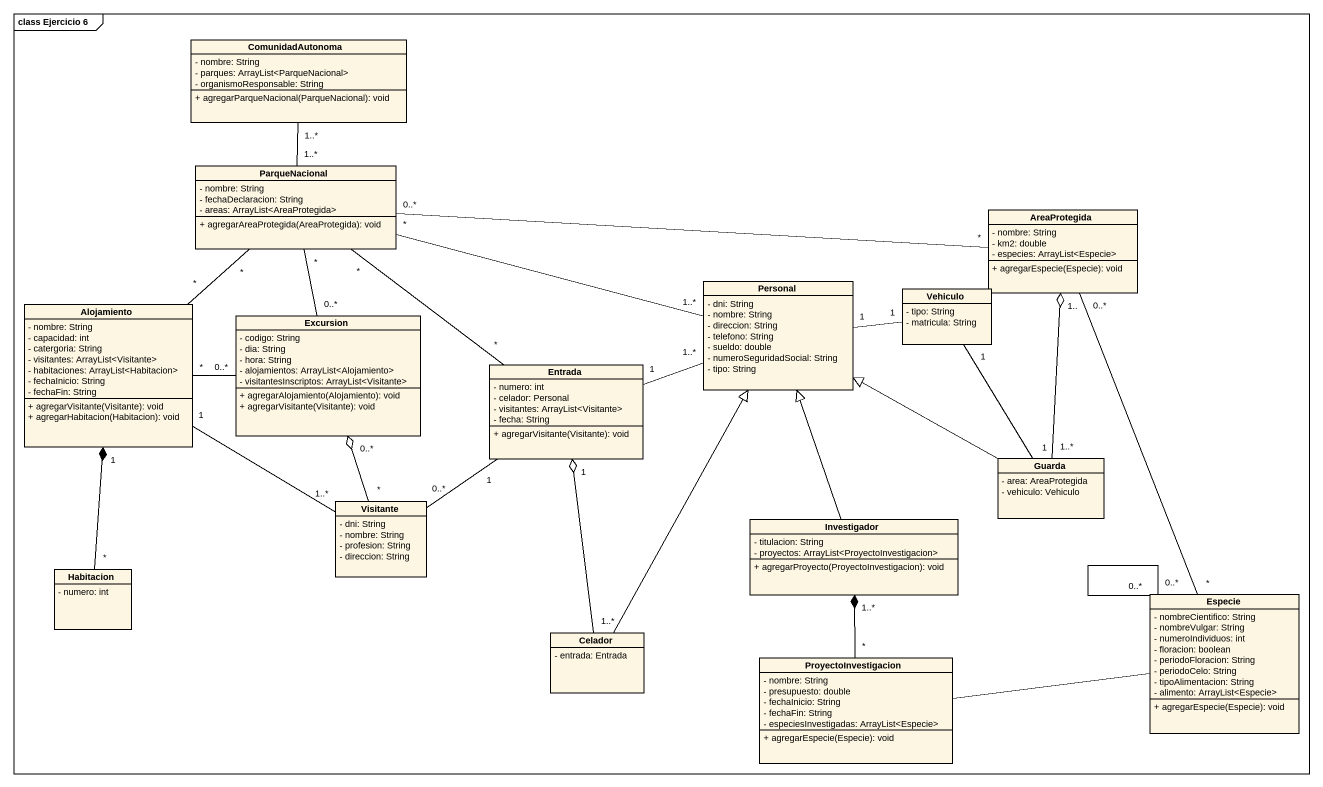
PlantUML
@startuml
mainframe class Ejercicio 6
hide circle
hide empty members
skinparam classAttributeIconSize 0
class ComunidadAutonoma {
  - nombre: String
  - parques: ArrayList<ParqueNacional>
  - organismoResponsable: String
  + agregarParqueNacional(ParqueNacional): void
}
class ParqueNacional {
  - nombre: String
  - fechaDeclaracion: String
  - areas: ArrayList<AreaProtegida>
  + agregarAreaProtegida(AreaProtegida): void
}
class AreaProtegida {
  - nombre: String
  - km2: double
  - especies: ArrayList<Especie>
  + agregarEspecie(Especie): void
}
class Alojamiento {
  - nombre: String
  - capacidad: int
  - catergoria: String
  - visitantes: ArrayList<Visitante>
  - habitaciones: ArrayList<Habitacion>
  - fechaInicio: String
  - fechaFin: String
  + agregarVisitante(Visitante): void
  + agregarHabitacion(Habitacion): void
}
class Excursion {
  - codigo: String
  - dia: String
  - hora: String
  - alojamientos: ArrayList<Alojamiento>
  - visitantesInscriptos: ArrayList<Visitante>
  + agregarAlojamiento(Alojamiento): void
  + agregarVisitante(Visitante): void
}
class Personal {
  - dni: String
  - nombre: String
  - direccion: String
  - telefono: String
  - sueldo: double
  - numeroSeguridadSocial: String
  - tipo: String
}
class Vehiculo {
  - tipo: String
  - matricula: String
}
class Entrada {
  - numero: int
  - celador: Personal
  - visitantes: ArrayList<Visitante>
  - fecha: String
  + agregarVisitante(Visitante): void
}
class Guarda {
  - area: AreaProtegida
  - vehiculo: Vehiculo
}
class Visitante {
  - dni: String
  - nombre: String
  - profesion: String
  - direccion: String
}
class Investigador {
  - titulacion: String
  - proyectos: ArrayList<ProyectoInvestigacion>
  + agregarProyecto(ProyectoInvestigacion): void
}
class Habitacion {
  - numero: int
}
class Especie {
  - nombreCientifico: String
  - nombreVulgar: String
  - numeroIndividuos: int
  - floracion: boolean
  - periodoFloracion: String
  - periodoCelo: String
  - tipoAlimentacion: String
  - alimento: ArrayList<Especie>
  + agregarEspecie(Especie): void
}
class Celador {
  - entrada: Entrada
}
class ProyectoInvestigacion {
  - nombre: String
  - presupuesto: double
  - fechaInicio: String
  - fechaFin: String
  - especiesInvestigadas: ArrayList<Especie>
  + agregarEspecie(Especie): void
}
ComunidadAutonoma "1..*" -- "1..*" ParqueNacional
ParqueNacional "0..*" -right- "*" AreaProtegida
ParqueNacional "*" -- "0..*" Excursion
ParqueNacional "*" -right- "1..*" Personal
ParqueNacional "*" -- "*" Entrada
AreaProtegida "0..*" -- "*" Especie
Alojamiento "*" -up- "*" ParqueNacional
Alojamiento "1" -right- "1..*" Visitante
Excursion "0..*" -left- "*" Alojamiento
Personal "1" -right- "1" Vehiculo
Entrada "1" -right- "1..*" Personal
Entrada "1" -- "0..*" Visitante
Guarda "1..*" -up-o "1.." AreaProtegida
Guarda -left-|> Personal
Guarda "1" -up- "1" Vehiculo
Visitante "*" -up-o "0..*" Excursion
Investigador -up-|> Personal
Habitacion "*" -up-* "1" Alojamiento
Especie "0..*" -- "0..*" Especie
Celador -up-|> Personal
Celador "1..*" -up-o "1" Entrada
ProyectoInvestigacion "*" -up-* "1..*" Investigador
ProyectoInvestigacion -right- Especie
@enduml
